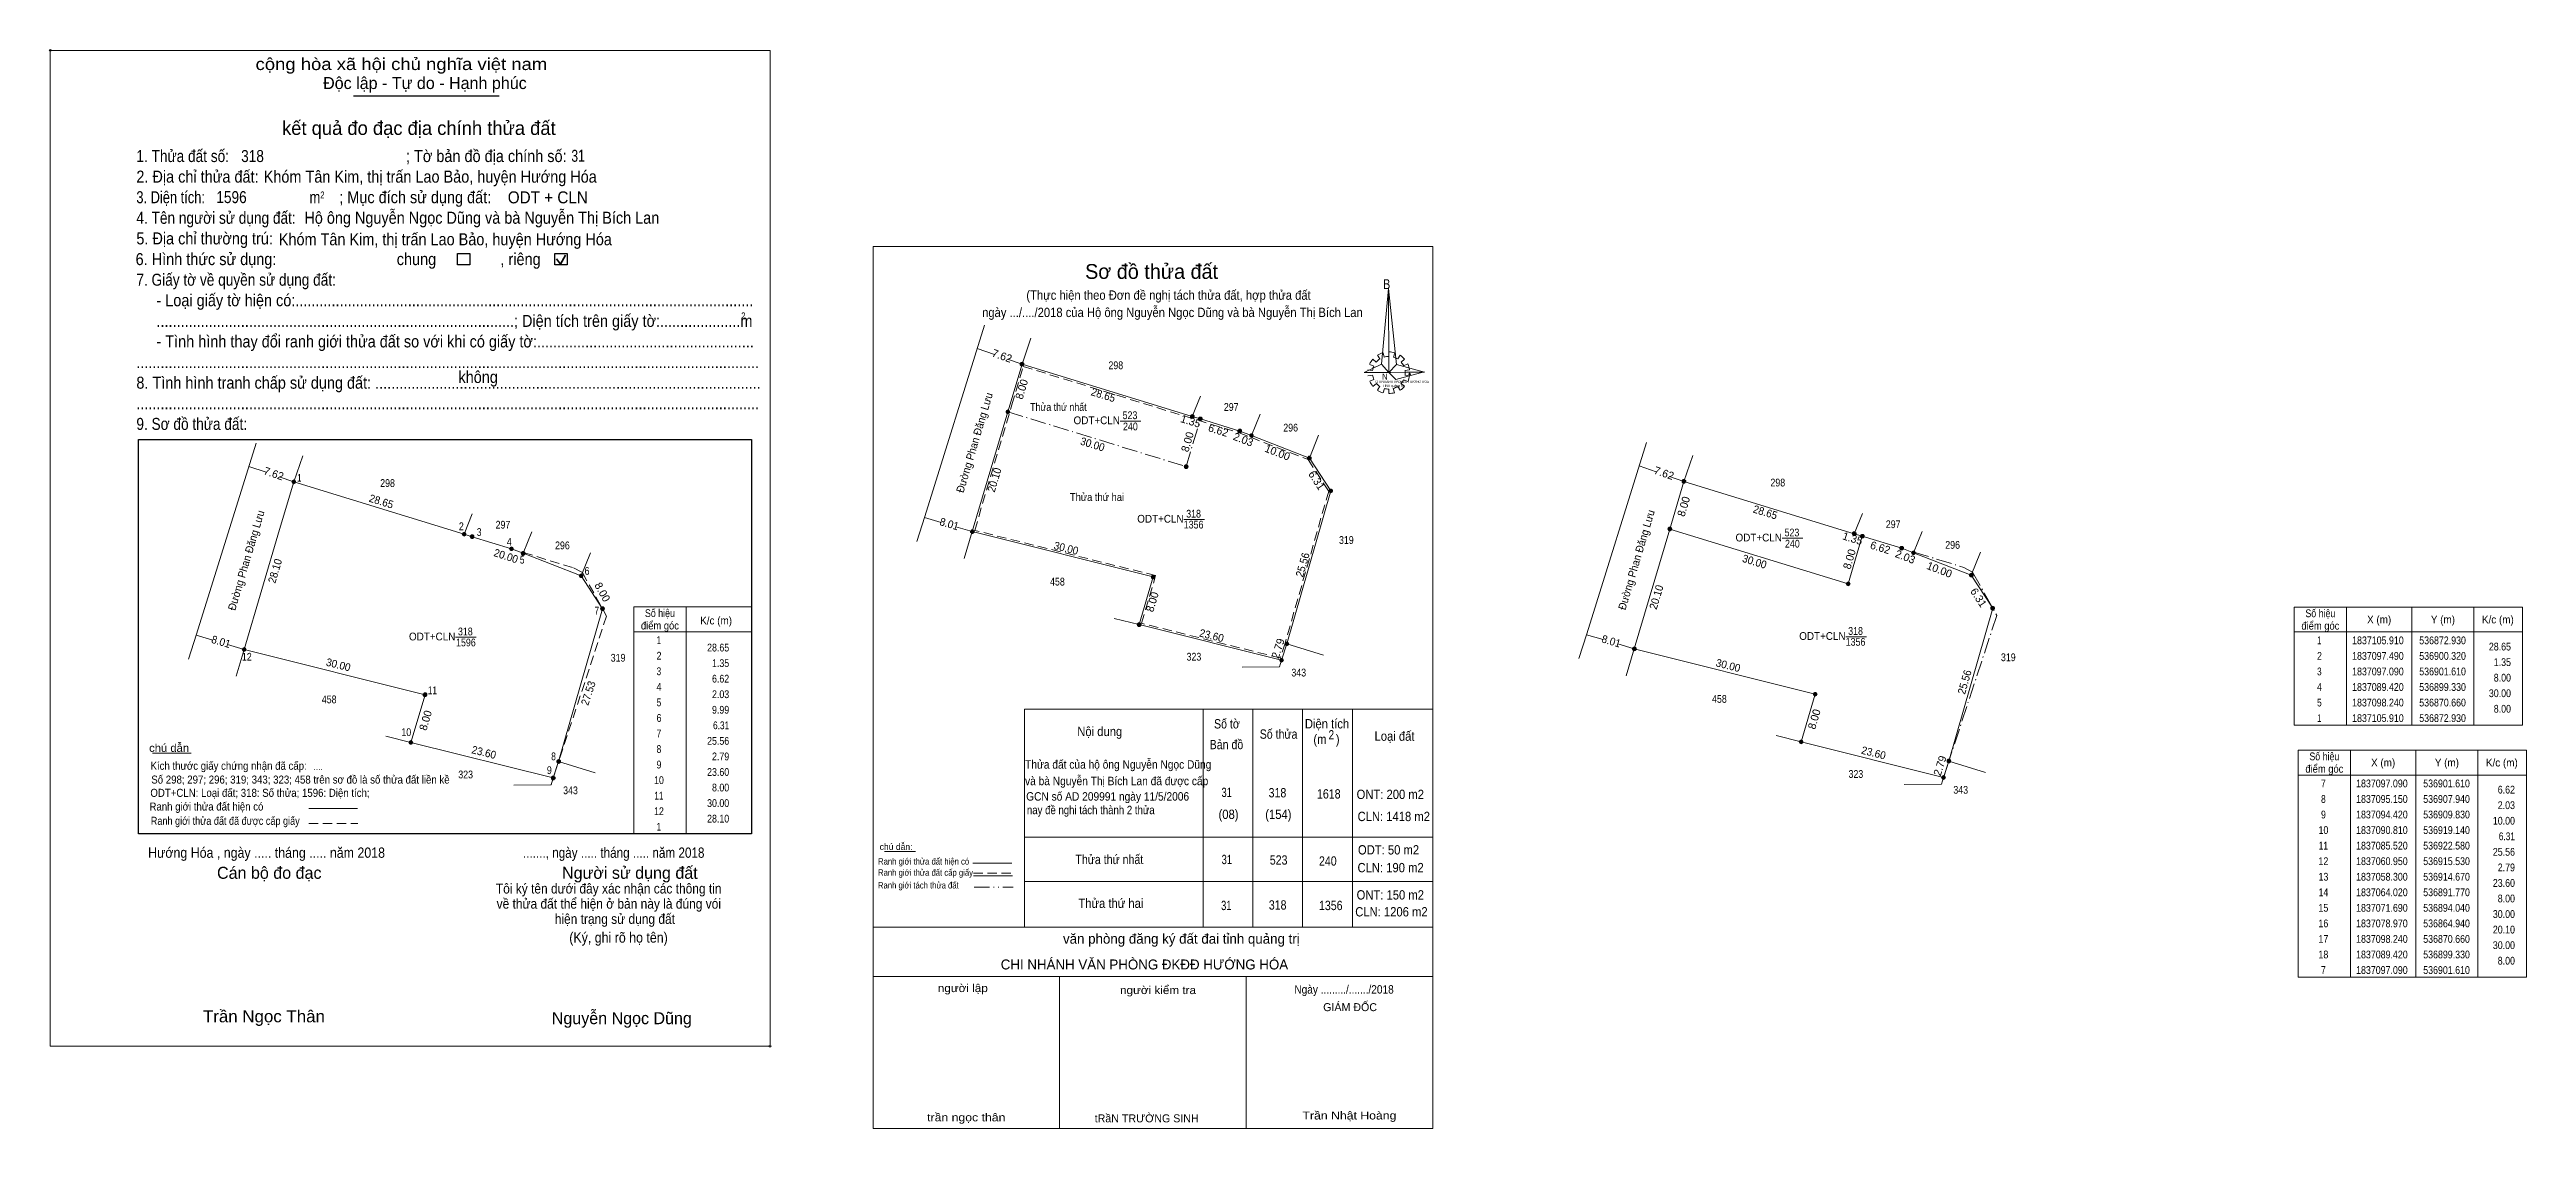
# Model space of a CAD drawing. Header units: metres. Extents: x 536610 to 537008, y 1837002 to 1837175.
import ezdxf
from ezdxf.enums import TextEntityAlignment as Align

# ---------------------------------------------------------------- set-up
doc = ezdxf.new("R2010")
doc.units = ezdxf.units.M
doc.header["$LTSCALE"] = 0.5
doc.header["$PDMODE"] = 32
doc.header["$PDSIZE"] = 0.25
for name, pattern in [('DASH_DOUBLE_DOT', [9.2, 5, -1.2, 0.3, -1.2, 0.3, -1.2]), ('DOT_DASHED', [7.7, 5, -1.2, 0.3, -1.2]), ('MEDIUM_DASHED', [4.5, 3, -1.5])]:
    doc.linetypes.add(name, pattern=pattern)
for name, color, linetype, lineweight in [('1', 7, 'Continuous', 13), ('10', 7, 'Continuous', 13), ('17', 7, 'Continuous', 13), ('2', 7, 'Continuous', 25), ('36', 7, 'Continuous', 13), ('5', 7, 'Continuous', 13), ('6', 7, 'Continuous', 13), ('63', 7, 'Continuous', 13), ('8', 7, 'Continuous', 13)]:
    doc.layers.add(name, color=color, linetype=linetype, lineweight=lineweight)
doc.layers.add('7', color=7, linetype='Continuous')

msp = doc.modelspace()

# ---------------------------------------------------------------- hatches: boundary and pattern name
at = {"layer": '63'}
for points in [[(536766.77, 1837124.76, 1), (536766.17, 1837124.76, 1)], [(536764.5, 1837117.09, 1), (536763.9, 1837117.09, 1)], [(536794.16, 1837116.34, 1), (536793.56, 1837116.34, 1)], [(536795.45, 1837115.94, 1), (536794.85, 1837115.94, 1)], [(536801.78, 1837114, 1), (536801.18, 1837114, 1)], [(536803.67, 1837113.27, 1), (536803.07, 1837113.27, 1)], [(536793.17, 1837108.27, 1), (536792.57, 1837108.27, 1)], [(536812.98, 1837109.66, 1), (536812.38, 1837109.66, 1)], [(536649.65, 1837105.83, 1), (536649.05, 1837105.83, 1)], [(536816.42, 1837104.37, 1), (536815.82, 1837104.37, 1)], [(536873.23, 1837105.91, 1), (536872.63, 1837105.91, 1)], [(536677.04, 1837097.41, 1), (536676.44, 1837097.41, 1)], [(536678.33, 1837097.01, 1), (536677.73, 1837097.01, 1)], [(536758.78, 1837097.82, 1), (536758.18, 1837097.82, 1)], [(536870.96, 1837098.24, 1), (536870.36, 1837098.24, 1)], [(536900.62, 1837097.49, 1), (536900.02, 1837097.49, 1)], [(536901.91, 1837097.09, 1), (536901.31, 1837097.09, 1)], [(536908.24, 1837095.15, 1), (536907.64, 1837095.15, 1)], [(536684.66, 1837095.07, 1), (536684.06, 1837095.07, 1)], [(536686.55, 1837094.34, 1), (536685.95, 1837094.34, 1)], [(536910.13, 1837094.42, 1), (536909.53, 1837094.42, 1)], [(536695.86, 1837090.73, 1), (536695.26, 1837090.73, 1)], [(536787.88, 1837090.54, 1), (536787.28, 1837090.54, 1)], [(536899.63, 1837089.42, 1), (536899.03, 1837089.42, 1)], [(536919.44, 1837090.81, 1), (536918.84, 1837090.81, 1)], [(536699.3, 1837085.44, 1), (536698.7, 1837085.44, 1)], [(536922.88, 1837085.52, 1), (536922.28, 1837085.52, 1)], [(536785.61, 1837082.87, 1), (536785.01, 1837082.87, 1)], [(536809.37, 1837079.8, 1), (536808.77, 1837079.8, 1)], [(536641.66, 1837078.89, 1), (536641.06, 1837078.89, 1)], [(536808.51, 1837077.15, 1), (536807.91, 1837077.15, 1)], [(536865.24, 1837078.97, 1), (536864.64, 1837078.97, 1)], [(536670.76, 1837071.61, 1), (536670.16, 1837071.61, 1)], [(536894.34, 1837071.69, 1), (536893.74, 1837071.69, 1)], [(536668.49, 1837063.94, 1), (536667.89, 1837063.94, 1)], [(536892.07, 1837064.02, 1), (536891.47, 1837064.02, 1)], [(536692.25, 1837060.87, 1), (536691.65, 1837060.87, 1)], [(536915.83, 1837060.95, 1), (536915.23, 1837060.95, 1)], [(536691.39, 1837058.22, 1), (536690.79, 1837058.22, 1)], [(536914.97, 1837058.3, 1), (536914.37, 1837058.3, 1)]]:
    msp.add_hatch(color=256, dxfattribs=at).paths.add_polyline_path(points)

# ---------------------------------------------------------------- linework, layer by layer
at = {"layer": '1'}
for p, q in [((536822.11, 1837123.83), (536822.83, 1837123.72)), ((536823.05, 1837124.44), (536822.39, 1837124.72)), ((536822.87, 1837125.54), (536823.42, 1837125.06)), ((536824.03, 1837125.58), (536823.63, 1837126.17)), ((536824.53, 1837126.58), (536824.7, 1837125.88)), ((536825.1, 1837123.4), (536825.79, 1837123.4)), ((536825.45, 1837125.99), (536825.47, 1837126.72)), ((536826.41, 1837126.58), (536826.23, 1837125.86)), ((536826.89, 1837125.58), (536827.28, 1837126.17)), ((536828, 1837125.54), (536827.45, 1837125.08)), ((536827.84, 1837124.47), (536828.5, 1837124.79)), ((536828.8, 1837123.83), (536828.06, 1837123.72)), ((536822.83, 1837122.99), (536822.11, 1837122.87)), ((536822.39, 1837121.99), (536823.05, 1837122.3)), ((536823.48, 1837121.62), (536822.91, 1837121.17)), ((536823.63, 1837120.55), (536824.01, 1837121.19)), ((536824.75, 1837120.85), (536824.53, 1837120.14)), ((536825.45, 1837120.03), (536825.45, 1837120.73)), ((536826.17, 1837120.85), (536826.38, 1837120.16)), ((536827.28, 1837120.55), (536826.89, 1837121.17)), ((536827.41, 1837121.62), (536828, 1837121.19)), ((536828.52, 1837121.96), (536827.8, 1837122.24)), ((536828.06, 1837122.99), (536828.8, 1837122.87)), ((536766.86, 1837069.29), (536832.52, 1837069.29)), ((536766.86, 1837069.29), (536766.86, 1837034.24)), ((536795.6, 1837069.29), (536795.6, 1837034.24)), ((536803.6, 1837069.29), (536803.6, 1837034.24)), ((536811.6, 1837069.29), (536811.6, 1837034.24)), ((536819.6, 1837069.29), (536819.6, 1837034.24)), ((536766.86, 1837048.72), (536832.52, 1837048.72)), ((536766.86, 1837041.58), (536832.57, 1837041.58)), ((536742.52, 1837034.24), (536832.52, 1837034.24)), ((536742.52, 1837033.47), (536742.52, 1837001.88)), ((536766.86, 1837034.24), (536832.52, 1837034.24)), ((536742.52, 1837026.3), (536832.52, 1837026.3)), ((536772.52, 1837026.3), (536772.52, 1837001.88)), ((536802.52, 1837026.3), (536802.52, 1837001.88))]:
    msp.add_line(p, q, dxfattribs=at)
for points in [[(536742.52, 1837001.88), (536742.52, 1837143.68), (536832.52, 1837143.68), (536832.52, 1837001.88)], [(536742.52, 1837001.88), (536742.52, 1837143.68), (536832.52, 1837143.68), (536832.52, 1837001.88)], [(536825.4, 1837136.92), (536825.45, 1837123.42), (536824.27, 1837124.76)], [(536825.4, 1837136.92), (536825.45, 1837123.42), (536826.69, 1837124.67)], [(536821.52, 1837123.42), (536824.27, 1837124.76), (536825.45, 1837123.42)], [(536831.2, 1837123.47), (536825.45, 1837123.42), (536826.69, 1837124.67)], [(536831.16, 1837123.49), (536826.58, 1837122.26), (536825.45, 1837123.42)], [(536872.93, 1837105.91), (536900.32, 1837097.49), (536901.61, 1837097.09), (536899.33, 1837089.42), (536870.66, 1837098.24)], [(536901.61, 1837097.09), (536907.94, 1837095.15), (536909.83, 1837094.42), (536919.14, 1837090.81), (536922.58, 1837085.52), (536915.53, 1837060.95), (536914.67, 1837058.3), (536891.77, 1837064.02), (536894.04, 1837071.69), (536864.94, 1837078.97), (536870.66, 1837098.24), (536899.33, 1837089.42)]]:
    msp.add_lwpolyline(points, close=True, dxfattribs=at)
at = {"layer": '1', "linetype": 'MEDIUM_DASHED'}
for points in [[(536764.85, 1837118.22), (536766.67, 1837124.38), (536796.81, 1837115.11)], [(536796.81, 1837115.11), (536801.38, 1837113.72), (536803.26, 1837112.99), (536812.48, 1837109.42), (536815.79, 1837104.32), (536808.78, 1837079.89), (536808.01, 1837077.51), (536785.69, 1837083.09), (536787.96, 1837090.76), (536758.86, 1837098.03), (536764.85, 1837118.22)]]:
    msp.add_lwpolyline(points, dxfattribs=at)
at = {"layer": '1'}
for centre, major_axis, start_param, end_param in [((536825.4564, 1837123.3726), (3.3649, 0), 2.43958176, 2.72400246), ((536825.4564, 1837123.3726), (2.6372, 0), 2.72368549, 3.01515824), ((536825.4564, 1837123.3726), (2.6372, 0), 2.13373541, 2.44496261), ((536825.4564, 1837123.3726), (3.3649, 0), 1.84955988, 2.13900916), ((536825.4564, 1837123.3726), (2.6372, 0), 1.56985589, 1.85611068), ((536825.4564, 1837123.3726), (3.3649, 0), 1.27924208, 1.56332225), ((536825.4564, 1837123.3726), (2.6372, 0), 1.00270906, 1.2755622), ((536825.4564, 1837123.3726), (3.3649, 0), 0.71056237, 0.99687234), ((536825.4564, 1837123.3726), (2.6372, 0), 0.42678376, 0.70646463), ((536825.4564, 1837123.3726), (2.6372, 0), 6.13558388, 6.41618463), ((536825.4564, 1837123.3726), (3.3649, 0), 0.1390515, 0.43393316), ((536825.4564, 1837123.3726), (3.3649, 0), 3.56988637, 3.85691866), ((536825.4564, 1837123.3726), (2.6372, 0), 3.28229955, 3.56105054), ((536825.4564, 1837123.3726), (2.6372, 0), 3.86077574, 4.13258255), ((536825.4371, 1837123.3526), (3.3649, 0), 4.1470906, 4.43659307), ((536825.4564, 1837123.3726), (2.6372, 0), 4.43854677, 4.71314001), ((536825.4564, 1837123.3726), (3.3649, 0), 4.71301008, 4.99761054), ((536825.4564, 1837123.3726), (2.6372, 0), 4.99087134, 5.28933161), ((536825.4564, 1837123.3726), (3.3649, 0), 5.28561416, 5.56798705), ((536825.4564, 1837123.3726), (2.6372, 0), 5.56137327, 5.83951437), ((536825.4564, 1837123.3726), (3.3649, 0), 5.85230288, 6.13839648)]:
    msp.add_ellipse(centre, major_axis=major_axis, ratio=0.995001, start_param=start_param, end_param=end_param, dxfattribs=at)
msp.add_point((536828.8, 1837123.15), dxfattribs=at)
at = {"layer": '10'}
for p, q in [((536793.86, 1837116.34), (536766.47, 1837124.76)), ((536814.17, 1837113.35), (536812.68, 1837109.66)), ((536676.74, 1837097.41), (536649.35, 1837105.83)), ((536900.32, 1837097.49), (536872.93, 1837105.91)), ((536758.48, 1837097.82), (536757.19, 1837093.5)), ((536697.05, 1837094.42), (536695.56, 1837090.73)), ((536920.63, 1837094.5), (536919.14, 1837090.81)), ((536809.07, 1837079.8), (536808.21, 1837077.15)), ((536809.07, 1837079.8), (536814.96, 1837077.96)), ((536641.36, 1837078.89), (536640.07, 1837074.57)), ((536864.94, 1837078.97), (536863.65, 1837074.65)), ((536691.95, 1837060.87), (536691.09, 1837058.22)), ((536691.95, 1837060.87), (536697.84, 1837059.03)), ((536915.53, 1837060.95), (536914.67, 1837058.3)), ((536915.53, 1837060.95), (536921.42, 1837059.11))]:
    msp.add_line(p, q, dxfattribs=at)
for points in [[(536766.47, 1837124.76), (536764.2, 1837117.09), (536758.48, 1837097.82)], [(536649.35, 1837105.83), (536647.08, 1837098.16), (536641.36, 1837078.89)], [(536872.93, 1837105.91), (536870.66, 1837098.24), (536864.94, 1837078.97)], [(536781.29, 1837083.88), (536785.31, 1837082.87), (536808.21, 1837077.15)], [(536808.21, 1837077.15), (536807.87, 1837076.07), (536801.87, 1837076.02)], [(536664.17, 1837064.95), (536668.19, 1837063.94), (536691.09, 1837058.22)], [(536887.75, 1837065.03), (536891.77, 1837064.02), (536914.67, 1837058.3)], [(536691.09, 1837058.22), (536690.75, 1837057.14), (536684.75, 1837057.09)], [(536914.67, 1837058.3), (536914.33, 1837057.22), (536908.33, 1837057.17)]]:
    msp.add_lwpolyline(points, dxfattribs=at)
at = {"layer": '17'}
for p, q in [((536758.48, 1837097.82), (536787.58, 1837090.54)), ((536641.36, 1837078.89), (536670.46, 1837071.61)), ((536864.94, 1837078.97), (536894.04, 1837071.69)), ((536626.65, 1837062.23), (536632.86, 1837062.23)), ((536744.38, 1837046.42), (536749.34, 1837046.42))]:
    msp.add_line(p, q, dxfattribs=at)
at = {"layer": '2'}
for p, q in [((536658.95, 1837167.86), (536682.36, 1837167.86)), ((536624.39, 1837112.65), (536722.94, 1837112.65)), ((536722.94, 1837112.65), (536722.94, 1837049.22))]:
    msp.add_line(p, q, dxfattribs=at)
at = {"layer": '2', "lineweight": 35}
for p, q in [((536691.6, 1837141.69), (536692.26, 1837140.84)), ((536692.26, 1837140.84), (536693.06, 1837142.27))]:
    msp.add_line(p, q, dxfattribs=at)
at = {"layer": '2', "lineweight": 13}
msp.add_lwpolyline([(536610.2, 1837175.2), (536725.95, 1837175.2), (536725.95, 1837015.1), (536610.2, 1837015.1)], close=True, dxfattribs=at)
at = {"layer": '2'}
for points in [[(536675.7, 1837142.55), (536677.69, 1837142.55), (536677.69, 1837140.69), (536675.7, 1837140.69)], [(536691.34, 1837142.55), (536693.33, 1837142.55), (536693.33, 1837140.69), (536691.34, 1837140.69)]]:
    msp.add_lwpolyline(points, close=True, dxfattribs=at)
msp.add_lwpolyline([(536722.94, 1837049.22), (536624.39, 1837049.22), (536624.39, 1837112.65)], dxfattribs=at)
for p in [(536610.2, 1837175.2), (536725.95, 1837015.1)]:
    msp.add_point(p, dxfattribs=at)
at = {"layer": '36'}
for p, q in [((536795.15, 1837115.94), (536801.48, 1837114)), ((536803.37, 1837113.27), (536812.68, 1837109.66)), ((536812.68, 1837109.66), (536816.12, 1837104.37)), ((536816.12, 1837104.37), (536809.07, 1837079.8)), ((536678.03, 1837097.01), (536684.36, 1837095.07)), ((536686.25, 1837094.34), (536695.56, 1837090.73)), ((536909.83, 1837094.42), (536919.14, 1837090.81)), ((536695.56, 1837090.73), (536699, 1837085.44)), ((536919.14, 1837090.81), (536922.58, 1837085.52)), ((536699, 1837085.44), (536691.95, 1837060.87)), ((536922.58, 1837085.52), (536915.53, 1837060.95))]:
    msp.add_line(p, q, dxfattribs=at)
at = {"layer": '36', "linetype": 'DOT_DASHED'}
msp.add_lwpolyline([(536764.2, 1837117.09), (536792.87, 1837108.27), (536795.15, 1837115.94)], dxfattribs=at)
at = {"layer": '36'}
msp.add_lwpolyline([(536870.66, 1837098.24), (536899.33, 1837089.42), (536901.61, 1837097.09), (536907.94, 1837095.15)], dxfattribs=at)
at = {"layer": '5'}
msp.add_lwpolyline([(536742.52, 1837143.68), (536832.52, 1837143.68), (536832.52, 1837001.88), (536742.52, 1837001.88)], close=True, dxfattribs=at)
at = {"layer": '6'}
for p, q in [((536651.78, 1837053.31), (536659.61, 1837053.31)), ((536758.56, 1837044.5), (536764.84, 1837044.5)), ((536758.66, 1837042.5), (536764.92, 1837042.5))]:
    msp.add_line(p, q, dxfattribs=at)
at = {"layer": '6', "linetype": 'MEDIUM_DASHED'}
for p, q in [((536651.78, 1837050.89), (536659.66, 1837050.89)), ((536758.66, 1837042.92), (536764.98, 1837042.92))]:
    msp.add_line(p, q, dxfattribs=at)
at = {"layer": '63'}
for p, q in [((536759.27, 1837127.24), (536762.02, 1837126.29)), ((536764.15, 1837125.56), (536766.47, 1837124.76)), ((536782.24, 1837115.61), (536785.59, 1837115.61)), ((536642.15, 1837108.31), (536644.9, 1837107.36)), ((536865.73, 1837108.39), (536868.48, 1837107.44)), ((536647.03, 1837106.63), (536649.35, 1837105.83)), ((536870.61, 1837106.71), (536872.93, 1837105.91)), ((536750.8, 1837100.1), (536753.45, 1837099.32)), ((536792.48, 1837099.78), (536795.83, 1837099.78)), ((536755.81, 1837098.62), (536758.48, 1837097.82)), ((536888.7, 1837096.76), (536892.05, 1837096.76)), ((536712.44, 1837085.72), (536712.44, 1837049.22)), ((536722.94, 1837085.72), (536722.94, 1837049.22)), ((536979.48, 1837085.69), (536979.48, 1837066.69)), ((536989.98, 1837085.69), (536989.98, 1837066.69)), ((536999.98, 1837085.69), (536999.98, 1837066.69)), ((536633.68, 1837081.17), (536636.33, 1837080.39)), ((536638.69, 1837079.69), (536641.36, 1837078.89)), ((536675.36, 1837080.85), (536678.71, 1837080.85)), ((536704.04, 1837081.72), (536722.94, 1837081.72)), ((536857.26, 1837081.25), (536859.91, 1837080.47)), ((536862.27, 1837079.77), (536864.94, 1837078.97)), ((536898.94, 1837080.93), (536902.29, 1837080.93)), ((536971.08, 1837081.69), (537007.78, 1837081.69)), ((536980.12, 1837062.69), (536980.12, 1837026.19)), ((536990.62, 1837062.69), (536990.62, 1837026.19)), ((537000.62, 1837062.69), (537000.62, 1837026.19)), ((536971.72, 1837058.69), (537008.42, 1837058.69))]:
    msp.add_line(p, q, dxfattribs=at)
at = {"layer": '63', "linetype": 'DOT_DASHED'}
msp.add_line((536691.95, 1837060.87), (536690.75, 1837057.14), dxfattribs=at)
at = {"layer": '63', "linetype": 'DASH_DOUBLE_DOT'}
msp.add_line((536758.76, 1837040.68), (536765.06, 1837040.68), dxfattribs=at)
at = {"layer": '63'}
for points in [[(536795.17, 1837119.61), (536793.86, 1837116.34), (536795.15, 1837115.94)], [(536801.48, 1837114), (536803.37, 1837113.27), (536804.76, 1837116.72)], [(536678.05, 1837100.68), (536676.74, 1837097.41), (536678.03, 1837097.01)], [(536901.63, 1837100.76), (536900.32, 1837097.49), (536901.61, 1837097.09)], [(536684.36, 1837095.07), (536686.25, 1837094.34), (536687.64, 1837097.79)], [(536907.94, 1837095.15), (536909.83, 1837094.42), (536911.22, 1837097.87)], [(536722.94, 1837049.22), (536704.04, 1837049.22), (536704.04, 1837085.72), (536722.94, 1837085.72)]]:
    msp.add_lwpolyline(points, dxfattribs=at)
at = {"layer": '63', "linetype": 'MEDIUM_DASHED'}
msp.add_lwpolyline([(536686.3, 1837094.47), (536694.34, 1837092), (536695.77, 1837091.25), (536699.66, 1837084.26), (536691.95, 1837060.87)], dxfattribs=at)
at = {"layer": '63', "linetype": 'DOT_DASHED'}
msp.add_lwpolyline([(536909.88, 1837094.55), (536917.92, 1837092.08), (536919.35, 1837091.33), (536923.24, 1837084.34), (536915.53, 1837060.95), (536914.33, 1837057.22)], dxfattribs=at)
at = {"layer": '63'}
for points in [[(536971.08, 1837085.69), (537007.78, 1837085.69), (537007.78, 1837066.69), (536971.08, 1837066.69)], [(536971.72, 1837062.69), (537008.42, 1837062.69), (537008.42, 1837026.19), (536971.72, 1837026.19)]]:
    msp.add_lwpolyline(points, close=True, dxfattribs=at)
for centre in [(536766.47, 1837124.76), (536764.2, 1837117.09), (536793.86, 1837116.34), (536795.15, 1837115.94), (536801.48, 1837114), (536803.37, 1837113.27), (536792.87, 1837108.27), (536812.68, 1837109.66), (536649.35, 1837105.83), (536816.12, 1837104.37), (536872.93, 1837105.91), (536676.74, 1837097.41), (536678.03, 1837097.01), (536758.48, 1837097.82), (536870.66, 1837098.24), (536900.32, 1837097.49), (536901.61, 1837097.09), (536907.94, 1837095.15), (536684.36, 1837095.07), (536686.25, 1837094.34), (536909.83, 1837094.42), (536695.56, 1837090.73), (536787.58, 1837090.54), (536899.33, 1837089.42), (536919.14, 1837090.81), (536699, 1837085.44), (536922.58, 1837085.52), (536785.31, 1837082.87), (536809.07, 1837079.8), (536641.36, 1837078.89), (536808.21, 1837077.15), (536864.94, 1837078.97), (536670.46, 1837071.61), (536894.04, 1837071.69), (536668.19, 1837063.94), (536891.77, 1837064.02), (536691.95, 1837060.87), (536915.53, 1837060.95), (536691.09, 1837058.22), (536914.67, 1837058.3)]:
    msp.add_circle(centre, 0.3, dxfattribs=at)
at = {"layer": '8'}
for p, q in [((536760.44, 1837131), (536750.85, 1837100.25)), ((536766.47, 1837124.76), (536767.91, 1837128.94)), ((536643.32, 1837112.07), (536633.73, 1837081.32)), ((536866.9, 1837112.15), (536857.31, 1837081.4)), ((536649.35, 1837105.83), (536650.79, 1837110.01)), ((536872.93, 1837105.91), (536874.37, 1837110.09)), ((536750.85, 1837100.25), (536749.55, 1837096.26)), ((536787.58, 1837090.54), (536785.31, 1837082.87)), ((536633.73, 1837081.32), (536632.43, 1837077.33)), ((536857.31, 1837081.4), (536856.01, 1837077.41)), ((536670.46, 1837071.61), (536668.19, 1837063.94)), ((536894.04, 1837071.69), (536891.77, 1837064.02))]:
    msp.add_line(p, q, dxfattribs=at)

# ---------------------------------------------------------------- texts
at = {"layer": '1'}
msp.add_text('Sơ đồ thửa đất', height=2.38, dxfattribs=at).set_placement((536787.31, 1837138.46), align=Align.CENTER)
for s, height, width, p in [('B', 1.585, 0.8, (536824.56, 1837136.82)), ('CHI NHÁNH VPĐKĐĐ-HƯỚNG HÓA', 0.3749, 0.95, (536823.26, 1837121.74)), ('TỈNH quảng trị', 0.375, 1.05, (536824.46, 1837121.1)), ('N', 0.9904, 0.9, (536824.4, 1837122.24))]:
    msp.add_text(s, height=height, dxfattribs=dict(at, width=width)).set_placement(p)
for s, width, p in [('ODT+CLN', 0.95, (536778.49, 1837115.1)), ('523', 0.85, (536783.835, 1837115.91)), ('240', 0.85, (536783.9, 1837114.11)), ('ODT+CLN', 0.95, (536788.73, 1837099.27)), ('1356', 0.85, (536794.065, 1837098.33)), ('318', 0.85, (536794.065, 1837100.08)), ('ODT+CLN', 0.95, (536884.95, 1837096.25)), ('523', 0.85, (536890.295, 1837097.06)), ('240', 0.85, (536890.36, 1837095.26)), ('ODT+CLN', 0.95, (536671.61, 1837080.34)), ('1596', 0.85, (536677.035, 1837079.38)), ('318', 0.85, (536676.945, 1837081.15)), ('ODT+CLN', 0.95, (536895.19, 1837080.42)), ('1356', 0.85, (536900.525, 1837079.48)), ('318', 0.85, (536900.525, 1837081.23))]:
    msp.add_text(s, height=1.25, dxfattribs=dict(at, width=width)).set_placement(p, align=Align.CENTER)
for s, height, p in [('văn phòng đăng ký đất đai tỉnh quảng trị', 1.6, (536811.13, 1837031.58)), ('CHI NHÁNH VĂN PHÒNG ĐKĐĐ HƯỚNG HÓA', 1.6, (536809.27, 1837027.44)), ('GIÁM ĐỐC', 1.28, (536823.56, 1837020.74)), ('tRầN TRƯỜNG SINH', 1.28, (536794.88, 1837002.86))]:
    msp.add_text(s, height=height, dxfattribs=at).set_placement(p, align=Align.RIGHT)
for s, width, p in [('người lập', 1.1, (536760.97, 1837023.8)), ('người kiểm tra', 1.1, (536794.46, 1837023.48)), ('trần ngọc thân', 1.15, (536763.8, 1837003.02)), ('Trần Nhật Hoàng', 1.15, (536826.68, 1837003.32))]:
    msp.add_text(s, height=1.28, dxfattribs=dict(at, width=width)).set_placement(p, align=Align.RIGHT)
at = {"layer": '2'}
for s, height, width, p in [('cộng hòa xã hội chủ nghĩa việt nam', 1.932, 1.15, (536643.21, 1837172.03)), ('1. Thửa đất số:', 1.932, 0.85, (536624.04, 1837157.24)), ('318', 1.93, 0.85, (536640.89, 1837157.24)), ('; Tờ bản đồ địa chính số:', 1.932, 0.9, (536667.4, 1837157.24)), ('31', 1.93, 0.75, (536694, 1837157.28)), ('2. Địa chỉ thửa đất:', 1.932, 0.9, (536624.04, 1837153.93)), ('Khóm Tân Kim, thị trấn Lao Bảo, huyện Hướng Hóa', 1.93, 0.9, (536644.52, 1837153.93)), ('3. Diện tích:', 1.932, 0.8, (536624.04, 1837150.62)), ('1596', 1.93, 0.85, (536636.9, 1837150.64)), ('m', 1.932, 0.8, (536651.89, 1837150.62)), ('2', 1.104, 0.8, (536653.62, 1837151.4)), ('; Mục đích sử dụng đất:', 1.932, 0.9, (536656.67, 1837150.62)), ('ODT + CLN', 1.93, 0.95, (536683.77, 1837150.6)), ('4. Tên người sử dụng đất:', 1.932, 0.85, (536624.04, 1837147.31)), ('Hộ ông Nguyễn Ngọc Dũng và bà Nguyễn Thị Bích Lan', 1.93, 0.9, (536651.06, 1837147.32)), ('5. Địa chỉ thường trú:', 1.932, 0.9, (536624.04, 1837144)), ('Khóm Tân Kim, thị trấn Lao Bảo, huyện Hướng Hóa', 1.93, 0.9, (536646.95, 1837143.86)), ('6. Hình thức sử dụng:', 1.932, 0.9, (536623.92, 1837140.67)), ('7. Giấy tờ về quyền sử dụng đất:', 1.932, 0.85, (536624.04, 1837137.36)), ('chung                , riêng', 1.932, 0.9, (536665.92, 1837140.67)), ('     - Loại giấy tờ hiện có:..................................................................................................................', 1.932, 0.9, (536624.04, 1837134.06)), ('     .........................................................................................; Diện tích trên giấy tờ:....................m', 1.932, 0.9, (536624.04, 1837130.74)), ('2', 1.104, 0.8, (536721.31, 1837131.96)), ('     - Tình hình thay đổi ranh giới thửa đất so với khi có giấy tờ:......................................................', 1.932, 0.9, (536624.04, 1837127.44)), ('...........................................................................................................................................................', 1.932, 0.9, (536624.04, 1837124.12)), ('không', 1.932, 0.9, (536675.84, 1837121.72)), ('8. Tình hình tranh chấp sử dụng đất: ................................................................................................', 1.932, 0.9, (536624.04, 1837120.8)), ('9. Sơ đồ thửa đất:', 1.932, 0.85, (536624.04, 1837114.18)), ('...........................................................................................................................................................', 1.932, 0.9, (536624.04, 1837117.49)), ('Hướng Hóa , ngày ..... tháng ..... năm 2018', 1.656, 0.9, (536625.93, 1837045.39)), ('......., ngày ..... tháng ..... năm 2018', 1.656, 0.85, (536686.21, 1837045.39)), ('(Ký, ghi rõ họ tên)', 1.656, 0.9, (536693.66, 1837031.75)), ('Trần Ngọc Thân', 1.933, 1.05, (536634.75, 1837018.94))]:
    msp.add_text(s, height=height, dxfattribs=dict(at, width=width)).set_placement(p)
for s, height, p in [('Độc lập - Tự do - Hạnh phúc', 1.932, (536654.07, 1837168.98)), ('Cán bộ đo đạc', 1.932, (536637.01, 1837042.01)), ('Người sử dụng đất', 1.932, (536692.5, 1837042.01)), ('Nguyễn Ngọc Dũng', 1.93, (536690.85, 1837018.64))]:
    msp.add_text(s, height=height, dxfattribs=at).set_placement(p)
for s, height, p in [('kết quả đo đạc địa chính thửa đất', 2.208, (536669.47, 1837161.6)), ('.', 0.5521, (536725.9417, 1837014.8))]:
    msp.add_text(s, height=height, dxfattribs=at).set_placement(p, align=Align.CENTER)
for s, height, width, p in [('....', 1.07, 0.95, (536653.275, 1837059.52)), ('Tôi ký tên dưới đây xác nhận các thông tin', 1.596, 0.9, (536700, 1837039.65)), ('về thửa đất thể hiện ở bản này là đúng vói', 1.596, 0.9, (536700.02, 1837037.21)), ('hiện trạng sử dụng đất', 1.596, 0.9, (536700.99, 1837034.77))]:
    msp.add_text(s, height=height, dxfattribs=dict(at, width=width)).set_placement(p, align=Align.CENTER)
at = {"layer": '6'}
for s, height, width, p in [('Số tờ', 1.5, 0.85, (536797.35, 1837066.18)), ('Diện tích', 1.5, 0.9, (536811.96, 1837066.19)), ('chú dẫn', 1.286, 1.05, (536626.09, 1837062.41)), ('Nội dung', 1.5, 0.9, (536775.36, 1837064.96)), ('Bản đồ', 1.5, 0.85, (536796.65, 1837062.85)), ('Số thửa', 1.5, 0.85, (536804.7, 1837064.53)), ('(m   )', 1.5, 0.9, (536813.33, 1837063.7)), ('2', 1.5, 0.8, (536815.77, 1837064.41)), ('Loại đất', 1.5, 0.9, (536823.17, 1837064.2)), ('Kích thước giấy chứng nhận đã cấp:', 1.286, 0.9, (536626.32, 1837059.54)), ('Thửa đất của hộ ông Nguyễn Ngọc Dũng', 1.36, 0.9, (536766.98, 1837059.72)), ('ODT+CLN: Loại đất; 318: Số thửa; 1596: Diện tích;', 1.29, 0.9, (536626.29, 1837055.19)), ('Số 298; 297; 296; 319; 343; 323; 458 trên sơ đồ là số thửa đất liền kề', 1.29, 0.9, (536626.44, 1837057.32)), ('và bà Nguyễn Thị Bích Lan đã được cấp ', 1.36, 0.9, (536766.96, 1837057.06)), ('GCN số AD 209991 ngày 11/5/2006', 1.36, 0.9, (536767.14, 1837054.58)), ('31', 1.5, 0.75, (536798.55, 1837055.16)), ('318', 1.5, 0.85, (536806.13, 1837055.1)), ('1618', 1.5, 0.85, (536813.91, 1837054.92)), ('ONT: 200 m2', 1.5, 0.9, (536820.28, 1837054.84)), ('Ranh giới thửa đất hiện có ', 1.286, 0.9, (536626.15, 1837052.99)), ('Ranh giới thửa đất đã được cấp giấy', 1.286, 0.85, (536626.36, 1837050.69)), ('nay đề nghi tách thành 2 thửa', 1.36, 0.85, (536767.26, 1837052.4)), ('(08)', 1.5, 0.9, (536798.08, 1837051.63)), ('(154)', 1.5, 0.9, (536805.59, 1837051.63)), ('CLN: 1418 m2', 1.5, 0.9, (536820.44, 1837051.29)), ('Ranh giới thửa đất hiện có ', 1.029, 0.9, (536743.32, 1837044.3)), ('Thửa thứ nhất', 1.5, 0.85, (536775.06, 1837044.38)), ('31', 1.5, 0.75, (536798.57, 1837044.37)), ('523', 1.5, 0.85, (536806.32, 1837044.29)), ('240', 1.5, 0.85, (536814.23, 1837044.13)), ('CLN: 190 m2', 1.5, 0.9, (536820.43, 1837043.06)), ('ODT: 50 m2', 1.5, 0.9, (536820.5, 1837045.92)), ('Ranh giới tách thửa đất', 1.029, 0.9, (536743.3, 1837040.46)), ('Ranh giới thửa đất cấp giấy', 1.029, 0.9, (536743.32, 1837042.5)), ('ONT: 150 m2', 1.5, 0.9, (536820.28, 1837038.68)), ('Thửa thứ hai', 1.5, 0.9, (536775.54, 1837037.33)), ('31', 1.5, 0.75, (536798.49, 1837036.98)), ('318', 1.5, 0.85, (536806.16, 1837037.06)), ('1356', 1.5, 0.85, (536814.23, 1837036.98)), ('CLN: 1206 m2', 1.5, 0.9, (536820.06, 1837035.96))]:
    msp.add_text(s, height=height, dxfattribs=dict(at, width=width)).set_placement(p)
msp.add_text('chú dẫn:', height=1.029, dxfattribs=at).set_placement((536743.58, 1837046.66))
at = {"layer": '6', "width": 0.9}
msp.add_text('Ngày ........./......./2018', height=1.35, dxfattribs=at).set_placement((536818.26, 1837023.56), align=Align.CENTER)
at = {"layer": '63'}
for s, rotation, p in [('7.62', 340.931, (536763.0558, 1837125.4926)), ('8.00', 73.513, (536767.0106, 1837120.5426)), ('1.35', 342.773, (536793.4049, 1837114.9834)), ('8.00', 73.445, (536793.6724, 1837112.0819)), ('6.62', 342.961, (536797.8619, 1837113.5136)), ('2.03', 338.881, (536801.8349, 1837112.0488)), ('10.00', 338.806, (536807.329, 1837109.9659)), ('7.62', 340.931, (536645.9358, 1837106.5626)), ('6.31', 303.035, (536813.3289, 1837105.7307)), ('7.62', 340.931, (536869.5158, 1837106.6426)), ('8.00', 73.513, (536873.4706, 1837101.6926)), ('1.35', 342.773, (536899.8649, 1837096.1334)), ('6.62', 342.961, (536904.3219, 1837094.6636)), ('8.00', 73.445, (536900.1324, 1837093.2319)), ('2.03', 338.881, (536908.2948, 1837093.1988)), ('10.00', 338.806, (536913.789, 1837091.1159)), ('8.00', 299.096, (536698.4421, 1837087.8089)), ('8.00', 73.513, (536788.0206, 1837086.3526)), ('6.31', 303.035, (536919.7889, 1837086.8807)), ('2.79', 72.02, (536808.234, 1837078.8521)), ('8.00', 73.513, (536671.1406, 1837067.3026)), ('8.00', 73.513, (536894.4806, 1837067.5026)), ('2.79', 72.02, (536914.694, 1837060.0021))]:
    msp.add_text(s, height=1.25, rotation=rotation, dxfattribs=at).set_placement(p, align=Align.CENTER)
for s, width, p in [('298', 0.85, (536781.555, 1837123.94)), ('Thửa thứ nhất', 0.85, (536772.315, 1837117.24)), ('297', 0.85, (536800.115, 1837117.24)), ('296', 0.85, (536809.675, 1837113.92)), ('298', 0.85, (536664.435, 1837105.01)), ('Thửa thứ hai', 0.9, (536778.525, 1837102.76)), ('298', 0.85, (536888.015, 1837105.09)), ('297', 0.85, (536682.995, 1837098.31)), ('297', 0.85, (536906.575, 1837098.39)), ('296', 0.85, (536692.555, 1837094.99)), ('319', 0.85, (536818.63, 1837095.85)), ('296', 0.85, (536916.135, 1837095.07)), ('458', 0.85, (536772.165, 1837089.16)), ('điểm góc', 0.9, (536708.24, 1837082.1)), ('Số hiệu', 0.85, (536708.24, 1837084.1)), ('K/c (m)', 0.95, (536717.275, 1837082.91)), ('điểm góc', 0.9, (536975.28, 1837082.07)), ('Số hiệu', 0.85, (536975.28, 1837084.07)), ('X (m)', 0.95, (536984.73, 1837083.07)), ('Y (m)', 0.95, (536994.985, 1837083.07)), ('K/c (m)', 0.95, (537003.825, 1837083.07)), (' 1', 0.75, (536707.89, 1837079.75)), (' 1', 0.75, (536974.93, 1837079.72)), ('1837105.910', 0.85, (536984.53, 1837079.72)), ('536872.930', 0.85, (536994.93, 1837079.72)), ('319', 0.85, (536701.51, 1837076.92)), (' 3', 0.8, (536707.885, 1837074.75)), (' 2', 0.85, (536707.895, 1837077.25)), ('323', 0.85, (536794.115, 1837077.09)), ('343', 0.85, (536810.975, 1837074.54)), ('319', 0.85, (536925.09, 1837077)), (' 3', 0.8, (536974.925, 1837074.72)), (' 2', 0.85, (536974.935, 1837077.22)), ('1837097.490', 0.85, (536984.53, 1837077.22)), ('1837097.090', 0.85, (536984.53, 1837074.72)), ('536900.320', 0.85, (536994.93, 1837077.22)), ('536901.610', 0.85, (536994.93, 1837074.72)), (' 4', 0.85, (536707.89, 1837072.25)), ('458', 0.85, (536878.625, 1837070.31)), (' 4', 0.85, (536974.93, 1837072.22)), ('1837089.420', 0.85, (536984.53, 1837072.22)), ('536899.330', 0.85, (536994.93, 1837072.22)), ('458', 0.85, (536655.045, 1837070.23)), (' 5', 0.8, (536707.895, 1837069.75)), (' 6', 0.85, (536707.895, 1837067.25)), (' 5', 0.8, (536974.935, 1837069.72)), (' 1', 0.75, (536974.93, 1837067.22)), ('1837098.240', 0.85, (536984.53, 1837069.72)), ('1837105.910', 0.85, (536984.53, 1837067.22)), ('536870.660', 0.85, (536994.93, 1837069.72)), ('536872.930', 0.85, (536994.93, 1837067.22)), (' 7', 0.8, (536707.895, 1837064.75)), (' 9', 0.85, (536707.89, 1837059.75)), (' 8', 0.8, (536707.895, 1837062.25)), ('điểm góc', 0.9, (536975.92, 1837059.07)), ('Số hiệu', 0.85, (536975.92, 1837061.07)), ('X (m)', 0.95, (536985.37, 1837060.07)), ('Y (m)', 0.95, (536995.625, 1837060.07)), ('K/c (m)', 0.95, (537004.465, 1837060.07)), ('323', 0.85, (536676.995, 1837058.16)), ('343', 0.85, (536693.855, 1837055.61)), (' 10', 0.85, (536707.89, 1837057.25)), (' 11', 0.8, (536707.89, 1837054.75)), ('323', 0.85, (536900.575, 1837058.24)), ('343', 0.85, (536917.435, 1837055.69)), (' 7', 0.8, (536975.575, 1837056.72)), ('1837097.090', 0.85, (536985.17, 1837056.72)), ('536901.610', 0.85, (536995.57, 1837056.72)), (' 12', 0.85, (536707.885, 1837052.25)), (' 9', 0.85, (536975.57, 1837051.72)), (' 8', 0.8, (536975.575, 1837054.22)), ('1837095.150', 0.85, (536985.17, 1837054.22)), ('1837094.420', 0.85, (536985.17, 1837051.72)), ('536907.940', 0.85, (536995.57, 1837054.22)), ('536909.830', 0.85, (536995.57, 1837051.72)), (' 1', 0.75, (536707.89, 1837049.75)), (' 10', 0.85, (536975.57, 1837049.22)), (' 11', 0.8, (536975.57, 1837046.72)), ('1837090.810', 0.85, (536985.17, 1837049.22)), ('1837085.520', 0.85, (536985.17, 1837046.72)), ('536919.140', 0.85, (536995.57, 1837049.22)), ('536922.580', 0.85, (536995.57, 1837046.72)), (' 12', 0.85, (536975.565, 1837044.22)), ('1837060.950', 0.85, (536985.17, 1837044.22)), ('536915.530', 0.85, (536995.57, 1837044.22)), (' 14', 0.85, (536975.57, 1837039.22)), (' 13', 0.85, (536975.575, 1837041.72)), ('1837058.300', 0.85, (536985.17, 1837041.72)), ('1837064.020', 0.85, (536985.17, 1837039.22)), ('536914.670', 0.85, (536995.57, 1837041.72)), ('536891.770', 0.85, (536995.57, 1837039.22)), (' 15', 0.85, (536975.565, 1837036.72)), ('1837071.690', 0.85, (536985.17, 1837036.72)), ('536894.040', 0.85, (536995.57, 1837036.72)), (' 16', 0.85, (536975.565, 1837034.22)), (' 17', 0.85, (536975.565, 1837031.72)), ('1837078.970', 0.85, (536985.17, 1837034.22)), ('1837098.240', 0.85, (536985.17, 1837031.72)), ('536864.940', 0.85, (536995.57, 1837034.22)), ('536870.660', 0.85, (536995.57, 1837031.72)), (' 18', 0.85, (536975.565, 1837029.22)), (' 7', 0.8, (536975.575, 1837026.72)), ('1837089.420', 0.85, (536985.17, 1837029.22)), ('1837097.090', 0.85, (536985.17, 1837026.72)), ('536899.330', 0.85, (536995.57, 1837029.22)), ('536901.610', 0.85, (536995.57, 1837026.72))]:
    msp.add_text(s, height=1.25, dxfattribs=dict(at, width=width)).set_placement(p, align=Align.CENTER)
at = {"layer": '63', "width": 0.95}
for s, rotation, p in [('Đường Phan Đăng Lưu', 73.467, (536759.4242, 1837111.9622)), ('28.65', 342.912, (536779.3564, 1837119.197)), ('30.00', 342.9, (536777.6312, 1837111.269)), ('20.10', 73.467, (536762.6291, 1837105.9672)), ('28.65', 342.912, (536663.2464, 1837102.087)), ('Đường Phan Đăng Lưu', 73.467, (536642.3042, 1837093.0322)), ('8.01', 343.439, (536754.5969, 1837098.4668)), ('Đường Phan Đăng Lưu', 73.467, (536865.8842, 1837093.1122)), ('28.65', 342.912, (536885.8164, 1837100.347)), ('30.00', 345.954, (536773.4233, 1837094.5613)), ('28.10', 73.48, (536646.9386, 1837091.3273)), ('20.00', 342.063, (536683.2825, 1837093.3177)), ('25.56', 73.99, (536812.1988, 1837092.3226)), ('30.00', 342.9, (536884.0912, 1837092.419)), ('20.10', 73.467, (536869.0891, 1837087.1172)), ('8.01', 343.439, (536637.4769, 1837079.5368)), ('23.60', 345.976, (536796.8135, 1837080.512)), ('8.01', 343.439, (536861.0569, 1837079.6168)), ('30.00', 345.954, (536656.3733, 1837075.8213)), ('30.00', 345.954, (536879.8833, 1837075.7113)), ('25.56', 73.99, (536918.6588, 1837073.4726)), ('27.53', 71.783, (536697.3102, 1837071.6646)), ('23.60', 345.976, (536679.7835, 1837061.742)), ('23.60', 345.976, (536903.2735, 1837061.662))]:
    msp.add_text(s, height=1.25, rotation=rotation, dxfattribs=at).set_placement(p, align=Align.CENTER)
at = {"layer": '63'}
for s, width, p in [(' 1', 0.75, (536650.6, 1837105.86)), (' 2', 0.85, (536676.7, 1837098.06)), (' 3', 0.8, (536679.54, 1837097.13)), (' 4', 0.85, (536684.41, 1837095.56)), (' 5', 0.8, (536686.46, 1837092.69)), (' 6', 0.85, (536696.91, 1837090.89)), (' 7', 0.8, (536698.45, 1837084.49)), ('28.65', 0.85, (536719.38, 1837078.56)), ('28.65', 0.85, (537005.93, 1837078.72)), (' 12', 0.85, (536642.59, 1837077.08)), ('1.35', 0.85, (536719.38, 1837076.06)), ('1.35', 0.85, (537005.93, 1837076.22)), (' 11', 0.8, (536672.39, 1837071.68)), ('2.03', 0.85, (536719.38, 1837071.06)), ('6.62', 0.85, (536719.38, 1837073.56)), ('30.00', 0.85, (537005.93, 1837071.22)), ('8.00', 0.85, (537005.93, 1837073.72)), ('9.99', 0.85, (536719.38, 1837068.56)), ('8.00', 0.85, (537005.93, 1837068.72)), (' 10', 0.85, (536668.24, 1837064.96)), ('25.56', 0.85, (536719.38, 1837063.56)), ('6.31', 0.8, (536719.38, 1837066.06)), (' 9', 0.85, (536690.85, 1837058.85)), (' 8', 0.8, (536691.5, 1837061.08)), ('23.60', 0.85, (536719.38, 1837058.56)), ('2.79', 0.85, (536719.38, 1837061.06)), ('8.00', 0.85, (536719.38, 1837056.06)), ('6.62', 0.85, (537006.57, 1837055.72)), ('30.00', 0.85, (536719.38, 1837053.56)), ('28.10', 0.85, (536719.38, 1837051.06)), ('10.00', 0.85, (537006.57, 1837050.72)), ('2.03', 0.85, (537006.57, 1837053.22)), ('6.31', 0.8, (537006.57, 1837048.22)), ('25.56', 0.85, (537006.57, 1837045.72)), ('2.79', 0.85, (537006.57, 1837043.22)), ('23.60', 0.85, (537006.57, 1837040.72)), ('30.00', 0.85, (537006.57, 1837035.72)), ('8.00', 0.85, (537006.57, 1837038.22)), ('30.00', 0.85, (537006.57, 1837030.72)), ('20.10', 0.85, (537006.57, 1837033.22)), ('8.00', 0.85, (537006.57, 1837028.22))]:
    msp.add_text(s, height=1.25, dxfattribs=dict(at, width=width)).set_placement(p, align=Align.RIGHT)
at = {"layer": '7', "width": 0.9}
for s, p in [('(Thực hiện theo Đơn đề nghị tách thửa đất, hợp thửa đất ', (536790.285, 1837135.1)), ('ngày .../..../2018 của Hộ ông Nguyễn Ngọc Dũng và bà Nguyễn Thị Bích Lan', (536790.66, 1837132.32))]:
    msp.add_text(s, height=1.5, dxfattribs=at).set_placement(p, align=Align.CENTER)

doc.saveas('drawing.dxf')
